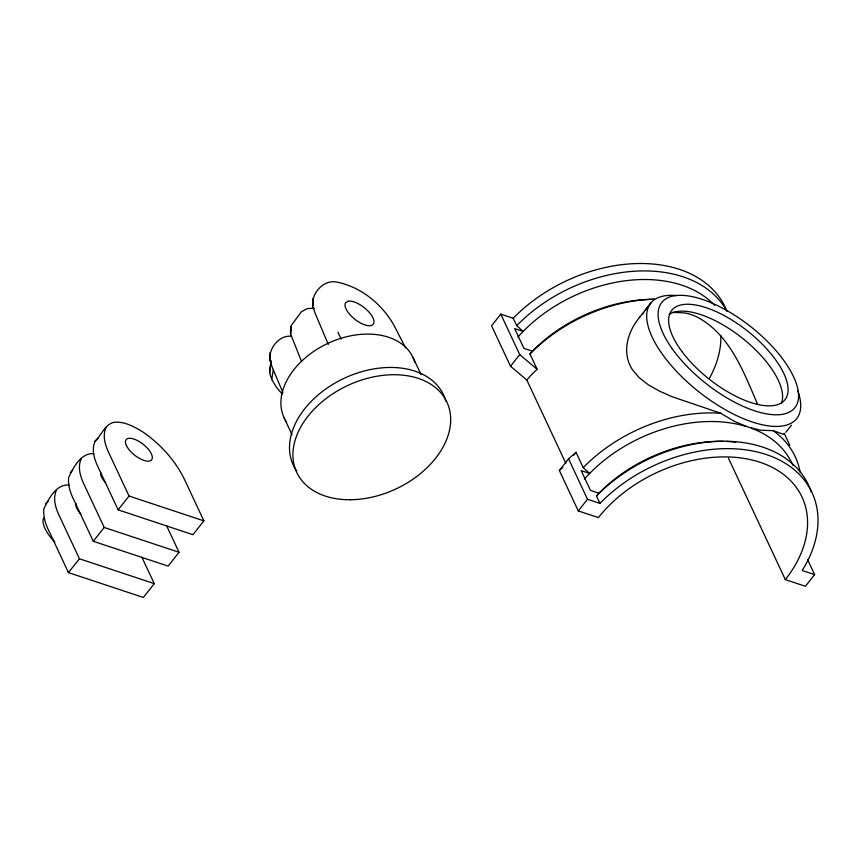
<?xml version="1.0" encoding="UTF-8"?>
<svg xmlns="http://www.w3.org/2000/svg" width="861" height="861" viewBox="0 0 861 861"><rect width="100%" height="100%" fill="white"/><g stroke="black" fill="none" stroke-linecap="round" stroke-linejoin="round"><path stroke-width="1.29" d="M282.925 392.605L272.302 367.443L269.848 360.049L269.956 353.957M290.663 327.761L290.555 333.864L301.608 361.62M312.801 299.768L312.694 305.87L315.137 313.264L328.299 344.411M269.848 360.049C268.535 348.651 278.899 335.133 291.018 336.21M290.684 326.653L290.555 333.864L291.169 325.652L301.393 311.704L307.409 308.593L314.34 308.184M312.823 298.659L312.694 305.87C311.284 293.493 323.187 279.674 336.231 281.967C360.77 286.638 382.273 304.148 394.198 325.759L405.617 347.909M269.859 359.037L269.988 352.849M282.3 393.972A36.582 15.595 38.3 0 1 276.069 386.643L271.753 379.497L273.314 369.886M68.998 484.991C55.997 484.043 48.614 499.014 43.814 508.873C43.082 517.224 45.967 525.414 49.809 532.701L68.406 572.587L143.346 597.448L154.27 583.629L141.871 557.218M56.395 490.189C52.144 499.638 56.428 510.239 60.733 518.882L79.438 558.8L154.27 583.629M93.774 453.65C80.773 452.703 73.389 467.674 68.589 477.543C67.858 485.884 70.742 494.074 74.584 501.36L93.289 541.278L168.121 566.107L179.045 552.288L166.647 525.877M81.182 458.848C76.92 468.298 81.203 478.899 85.508 487.541L104.213 527.459L179.045 552.288M95.087 441.241C90.835 450.69 95.108 461.302 99.435 469.934L118.129 509.852L192.961 534.681L203.885 520.862L184.211 478.867C174.815 459.871 160.049 443.738 142.592 431.802C133.993 426.539 124.339 421.244 113.889 422.288C104.655 424.57 101.458 435.225 95.087 441.241L98.305 437.872M106.021 427.422C101.759 436.871 106.054 447.472 110.359 456.115L129.053 496.044L203.885 520.862M639.971 316.88C629.897 328.687 623.568 345.422 628.239 360.802A66.405 47.506 -11.5 0 0 632.351 369.563L639.034 377.548L648.161 384.695L659.278 391.002L671.86 396.63L720.711 413.258L734.917 421.632L748.274 427.153L760.532 430.199L773.253 430.694L783.564 434.31L784.253 433.32L789.806 445.363M68.406 572.587L79.438 558.8M93.289 541.278L104.213 527.459M118.129 509.852L129.053 496.044M726.975 311.424A132.583 91.266 -25.1 0 0 635.892 263.574A132.583 91.266 -25.1 0 0 513.231 318.269L500.779 314.136L491.566 325.781L510.508 366.226L526.857 380.078L565.849 463.326M510.508 366.226L519.721 354.581L500.779 314.136M639.325 317.623L650.163 303.933M807.586 559.607L814.624 574.631L805.412 586.276L785.329 579.614A121.638 83.732 -25.1 0 0 760.091 462.292A121.638 83.732 -25.1 0 0 598.373 517.59L578.291 510.928L559.349 470.483L568.561 458.838L576.031 452.316L583.22 467.674L589.677 473.432L581.197 470.623L590.463 490.393L598.944 493.202A126.836 87.305 -25.1 0 1 723.348 441.316M578.291 510.928L587.503 499.272L568.561 458.838M785.867 432.276L791.431 425.237M644.878 310.595L651.443 302.34M526.857 380.078A94.226 84.959 48.9 0 1 537.167 369.358L529.967 354L532.421 351.202A126.836 87.305 -25.1 0 1 654.263 299.284M814.624 574.631L802.172 570.499A132.583 91.266 -25.1 0 0 766.225 454.522A132.583 91.266 -25.1 0 0 599.956 503.405L596.49 496.001L598.944 493.202M642.263 314.459L643.791 312.844M70.247 472.667L72.658 470.138M45.472 504.008L48.69 500.639M559.349 470.483L562.846 467.437M348.092 301.221L345.724 302.609A17.5 7.458 38.3 0 0 360.791 323.144A17.5 7.458 38.3 0 0 372.221 316.514A17.5 7.458 38.3 0 0 348.102 301.221M672.506 312.36L684.699 312.909A69.267 51.423 71.8 0 1 696.958 316.934C730.085 334.498 743.667 372.113 757.723 404.552M745.034 426.012L744.259 425.915A126.836 87.305 -25.1 0 0 584.404 479.103M271.204 361.125L270.311 360.974L271.247 361.243M532.421 351.202L523.94 348.393L514.684 328.611L523.154 331.431L516.708 325.673L513.231 318.269M587.503 499.272L599.966 503.405M751.319 428.1L752.17 428.53A126.836 87.305 -25.1 0 1 792.841 465.274M519.721 354.581L537.167 369.358M728.417 458.117L785.329 579.614M413.108 357.659L421.018 374.546M337.932 332.217L341.139 339.051M284.13 417.854L292.04 434.74M271.753 379.497L269.708 373.104L270.978 361.545L270.128 367.981A36.582 15.595 38.3 0 0 269.73 373.125M296.808 471.171A82.914 57.074 -25.1 0 1 344.152 378.302A82.914 57.074 -25.1 0 1 445.858 401.301M286.584 422.234A71.172 48.991 -25.1 0 1 327.998 343.313A71.172 48.991 -25.1 0 1 414.894 362.395M80.934 514.211A16.251 6.931 38.3 0 1 75.94 503.545M105.709 482.881A16.251 6.931 38.3 0 1 100.715 472.205M43.61 518.021A32.696 13.937 38.3 0 0 43.534 524.564A33.159 14.142 38.3 0 0 47.463 532.959A32.696 13.937 38.3 0 0 54.824 541.956M797.867 391.012A93.042 39.671 38.3 0 1 753.913 422.514A93.042 39.671 38.3 0 1 657.341 346.649A93.042 39.671 38.3 0 1 676.402 295.592M773.253 430.694A132.583 91.266 -25.1 0 1 800.181 472.409M583.22 467.674A132.583 91.266 -25.1 0 1 720.711 413.258M517.891 337.103A126.836 87.305 -25.1 0 1 714.673 305.451M516.708 325.673A132.583 91.266 -25.1 0 1 726.34 310.164M573.534 455.394A94.226 6.759 -49.7 0 1 576.031 452.316M720.818 335.381A121.638 83.732 -25.1 0 1 709.464 378.248M669.255 314.448A72.141 30.759 38.3 0 1 742.064 337.921A72.141 30.759 38.3 0 1 781.422 403.282M529.967 354A132.583 91.266 -25.1 0 1 654.457 299.251M596.49 496.001A132.583 91.266 -25.1 0 1 721.357 441.252A132.583 91.266 -25.1 0 1 811.331 492.266M725.898 441.402A126.836 87.305 -25.1 0 1 735.746 442.167M350.362 499.746A82.914 57.074 -25.1 0 0 448.269 405.413A82.914 57.074 -25.1 0 0 316.762 406.543A82.914 57.074 -25.1 0 0 350.362 499.746M126.384 445.557A16.251 6.931 38.3 0 0 149.437 461.022A16.251 6.931 38.3 0 0 140.784 442.532A16.251 6.931 38.3 0 0 126.384 445.557M672.097 348.597A84.83 36.173 38.3 0 0 792.873 409.761A84.83 36.173 38.3 0 0 719.979 306.839A84.83 36.173 38.3 0 0 672.097 348.597M682.429 352.181A72.141 30.759 38.3 0 0 784.36 400.451A72.141 30.759 38.3 0 0 718.171 312.554A72.141 30.759 38.3 0 0 682.429 352.181"/></g></svg>
